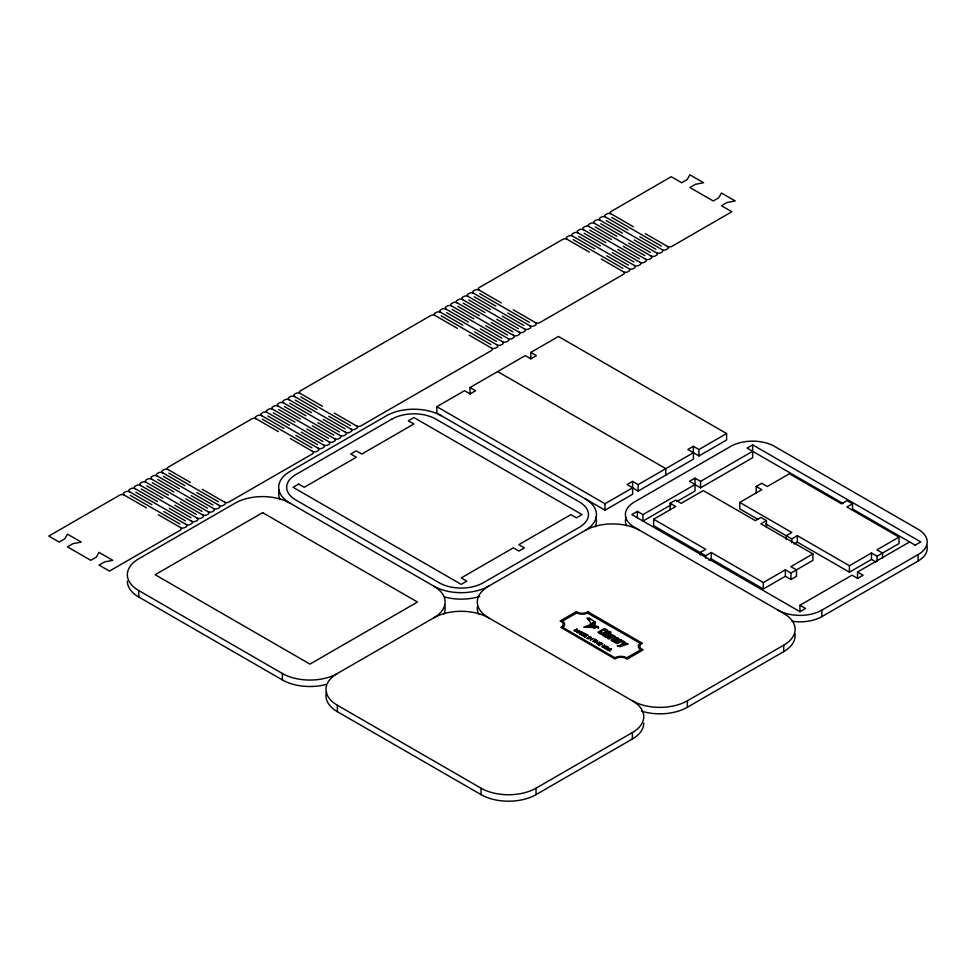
<?xml version="1.0" encoding="UTF-8"?>
<svg xmlns="http://www.w3.org/2000/svg" width="976" height="976" viewBox="0 0 976 976"><rect width="100%" height="100%" fill="white"/><g stroke="black" fill="none" stroke-linecap="round" stroke-linejoin="round"><path stroke-width="1.46" d="M530.798 352.434L536.385 355.654L530.883 358.826L530.798 352.434L558.455 336.464L726.595 433.551L726.595 439.993L698.95 455.951L687.873 449.46L693.363 446.288L693.448 459.135L638.158 491.062L627.068 484.56L632.57 481.388L632.655 494.234L604.998 510.192L436.858 413.116L436.858 406.675L464.503 390.705L470.09 393.926L475.593 390.754L470.005 387.533L470.005 393.975M470.005 387.533L525.295 355.606L530.883 358.826M436.858 406.675L604.998 503.75L632.655 487.78M632.57 481.388L638.158 484.608L693.448 452.681M693.363 446.288L698.95 449.509L726.595 433.551M640.061 530.493A38.894 22.448 0 0 0 585.063 530.493L488.72 586.112A38.894 22.448 0 0 1 433.722 586.112L290.067 503.177A38.894 22.448 0 0 0 235.07 503.177L138.726 558.797A38.894 22.448 0 0 0 138.726 590.541L282.381 673.489A38.894 22.448 0 0 0 337.379 673.489L433.722 617.869A38.894 22.448 0 0 1 488.72 617.869L632.375 700.805A38.894 22.448 0 0 0 687.372 700.805L783.716 645.185A38.894 22.448 0 0 0 783.716 613.428L634.473 527.272A31 17.897 0 0 1 634.473 501.957L730.719 446.386A31 17.897 0 0 1 774.554 446.386L918.123 529.273A31 17.897 0 0 1 918.123 554.588L918.123 561.029L821.877 616.6A31 17.897 0 0 1 791.939 621.224M752.642 451.302L700.561 481.363L694.973 478.142L689.471 481.314L695.058 484.547L642.977 514.608L637.389 511.387L631.814 514.608L799.954 611.696L805.542 608.463L799.954 605.242L799.954 611.696M915.207 545.157L920.795 541.936L752.642 444.849L747.055 448.069L843.288 503.628M670.134 509.716L670.134 503.274L675.636 500.102L681.211 503.323L703.281 490.586L755.363 520.647L760.938 517.426L766.441 520.598L766.441 527.052M671.622 504.519L642.977 521.062L642.977 514.608M676.832 501.518L695.058 490.989L694.973 478.142M694.973 484.596L700.561 487.817L752.642 457.744L752.642 444.849M766.441 520.598L760.865 523.831L812.947 553.892L812.947 560.346L790.963 573.034L785.375 569.813L763.317 582.55L711.223 552.477L705.648 555.698L653.652 525.686L653.652 519.232L675.709 506.495L670.134 503.274M756.229 492.904L756.229 486.463L761.731 483.279L767.307 486.499L789.377 473.763L841.458 503.836L847.046 500.615L852.548 503.787L852.548 510.228M757.974 519.391L739.747 508.862L739.747 502.42L761.817 489.684L756.229 486.463M708.991 560.212L711.223 558.931L763.317 588.992L785.375 576.255L790.963 579.476L796.465 576.304L796.465 569.862L790.877 566.641L812.947 553.892M765.782 523.905L791.743 538.886L797.331 535.665L849.413 565.738L871.483 553.002L877.058 556.222L899.042 543.522L899.042 537.081L846.961 507.008L852.548 503.787M793.976 544.047L797.331 542.107L849.413 572.18L871.483 559.443L875.948 562.017M899.042 537.081L876.973 549.817L882.56 553.038L882.56 558.199M799.954 605.242L852.036 575.181L857.623 578.402L863.126 575.218L857.538 571.997L857.538 578.451M857.538 571.997L909.62 541.936M778.043 610.146A31 17.897 0 0 0 821.877 610.146L918.123 554.588M337.379 673.489A38.894 22.448 0 0 0 337.379 705.245L481.034 788.181A38.894 22.448 0 0 0 536.031 788.181L632.375 732.561A38.894 22.448 0 0 0 632.375 700.805M326.582 691.911A38.894 22.448 0 0 0 337.379 711.687L481.034 794.623A38.894 22.448 0 0 0 536.031 794.623L632.375 739.003A38.894 22.448 0 0 0 643.77 723.131M641.415 711.138A38.894 22.448 0 0 0 687.372 707.246L783.716 651.626A38.894 22.448 0 0 0 794.964 633.79M627.849 229.909L605.681 217.111A3.111 1.793 0 0 1 605.413 214.744L607.084 213.781A3.111 1.793 0 0 1 611.183 213.927L633.351 226.725M645.258 233.606L667.425 246.403A3.111 1.793 0 0 0 671.525 246.562L731.878 211.743L721.459 205.729L726.961 202.544L735.209 200.958L721.459 193.028L718.714 197.786L713.212 200.958L689.886 187.502L695.388 184.33L703.635 182.732L689.886 174.802L687.141 179.56L681.638 182.732L671.232 176.717L610.915 211.572A3.111 1.793 0 0 0 611.183 213.927M611.732 217.428L661.374 246.086M639.756 236.778L661.923 249.575A3.111 1.793 0 0 0 666.022 249.734L667.694 248.77A3.111 1.793 0 0 0 667.425 246.403M606.23 220.6L655.872 249.258M616.844 236.253L594.677 223.455A3.111 1.793 0 0 1 594.408 221.088L596.08 220.125A3.111 1.793 0 0 1 600.179 220.283L622.346 233.081M634.254 239.962L656.421 252.76A3.111 1.793 0 0 0 660.52 252.906L662.192 251.942A3.111 1.793 0 0 0 661.923 249.575M600.728 223.772L650.382 252.442M628.751 243.134L650.931 255.932A3.111 1.793 0 0 0 655.018 256.09L656.689 255.114A3.111 1.793 0 0 0 656.421 252.76M595.226 226.944L644.88 255.614M605.852 242.609L583.685 229.811A3.111 1.793 0 0 1 583.416 227.445L585.088 226.481A3.111 1.793 0 0 1 589.175 226.627L611.354 239.437M623.261 246.306L645.429 259.104A3.111 1.793 0 0 0 649.516 259.262L651.199 258.298A3.111 1.793 0 0 0 650.931 255.932M589.724 230.129L639.378 258.786M617.759 249.478L639.927 262.288A3.111 1.793 0 0 0 644.026 262.434L645.697 261.47A3.111 1.793 0 0 0 645.429 259.104M584.234 233.301L633.875 261.958M594.848 248.953L572.68 236.155A3.111 1.793 0 0 1 572.412 233.789L574.083 232.825A3.111 1.793 0 0 1 578.182 232.983L600.35 245.781M612.257 252.662L634.424 265.46A3.111 1.793 0 0 0 638.524 265.606L640.195 264.642A3.111 1.793 0 0 0 639.927 262.288M578.731 236.473L628.373 265.143M606.755 255.834L628.922 268.632A3.111 1.793 0 0 0 633.021 268.79L634.693 267.827A3.111 1.793 0 0 0 634.424 265.46M573.229 239.657L622.883 268.315M501.347 302.938L479.179 290.14A3.111 1.793 0 0 1 478.911 287.774L563.091 239.181A3.111 1.793 0 0 1 567.178 239.34L589.345 252.137M601.253 259.006L623.432 271.804A3.111 1.793 0 0 0 627.519 271.962L629.191 270.999A3.111 1.793 0 0 0 628.922 268.632M513.266 309.807L535.434 322.617A3.111 1.793 0 0 0 539.521 322.763L623.701 274.171A3.111 1.793 0 0 0 623.432 271.804M479.728 293.63L529.382 322.3M852.475 508.935L915.537 545.34M490.355 309.282L468.187 296.484A3.111 1.793 0 0 1 467.919 294.13L469.59 293.154A3.111 1.793 0 0 1 473.689 293.312L495.857 306.11M507.764 312.991L529.931 325.789A3.111 1.793 0 0 0 534.031 325.947L535.702 324.971A3.111 1.793 0 0 0 535.434 322.617M474.238 296.802L523.88 325.472M502.262 316.163L524.429 328.961A3.111 1.793 0 0 0 528.528 329.119L530.2 328.156A3.111 1.793 0 0 0 529.931 325.789M468.736 299.986L518.378 328.644M479.35 315.638L457.183 302.841A3.111 1.793 0 0 1 456.914 300.474L458.586 299.51A3.111 1.793 0 0 1 462.685 299.669L484.852 312.466M496.76 319.335L518.927 332.133A3.111 1.793 0 0 0 523.026 332.291L524.698 331.328A3.111 1.793 0 0 0 524.429 328.961M463.234 303.158L512.876 331.816M491.257 322.519L513.437 335.317A3.111 1.793 0 0 0 517.524 335.463L519.195 334.5A3.111 1.793 0 0 0 518.927 332.133M457.732 306.33L507.386 335M468.358 321.995L446.178 309.185A3.111 1.793 0 0 1 445.91 306.83L447.594 305.854A3.111 1.793 0 0 1 451.681 306.013L473.848 318.81M485.767 325.691L507.935 338.489A3.111 1.793 0 0 0 512.022 338.648L513.705 337.672A3.111 1.793 0 0 0 513.437 335.317M452.23 309.502L501.884 338.172M480.265 328.863L502.433 341.661A3.111 1.793 0 0 0 506.52 341.82L508.203 340.856A3.111 1.793 0 0 0 507.935 338.489M446.74 312.686L496.381 341.344M457.354 328.339L435.186 315.541A3.111 1.793 0 0 1 434.918 313.174L436.589 312.21A3.111 1.793 0 0 1 440.688 312.369L462.856 325.167M474.763 332.035L496.93 344.845A3.111 1.793 0 0 0 501.03 344.992L502.701 344.028A3.111 1.793 0 0 0 502.433 341.661M441.237 315.858L490.879 344.516M469.261 335.219L491.428 348.017A3.111 1.793 0 0 0 495.527 348.164L497.199 347.2A3.111 1.793 0 0 0 496.93 344.845M739.747 502.42L791.829 532.493L786.241 535.714L786.241 539.582M497.65 371.563L665.803 468.651L665.803 475.092M653.652 519.232L705.733 549.305L700.146 552.526L700.146 555.112M316.907 409.42L294.74 396.622A3.111 1.793 0 0 1 294.471 394.267L296.143 393.291A3.111 1.793 0 0 1 300.242 393.45L322.409 406.248M334.317 413.129L356.484 425.926A3.111 1.793 0 0 0 360.583 426.073L491.428 350.555A3.111 1.793 0 0 0 491.428 348.017M300.791 396.939L350.433 425.609M328.814 416.301L350.994 429.098A3.111 1.793 0 0 0 355.081 429.257L356.984 428.098A3.111 1.793 0 0 0 356.484 425.926M295.289 400.123L344.943 428.781M305.915 415.776L283.735 402.978A3.111 1.793 0 0 1 283.467 400.611L285.151 399.648A3.111 1.793 0 0 1 289.238 399.806L311.405 412.604M323.324 419.473L345.492 432.27A3.111 1.793 0 0 0 349.579 432.429L351.262 431.465A3.111 1.793 0 0 0 350.994 429.098M289.787 403.295L339.441 431.953M317.822 422.645L339.99 435.455A3.111 1.793 0 0 0 344.077 435.601L345.76 434.637A3.111 1.793 0 0 0 345.492 432.27M284.297 406.467L333.938 435.137M294.911 422.12L272.743 409.322A3.111 1.793 0 0 1 272.475 406.968L274.146 405.992A3.111 1.793 0 0 1 278.245 406.15L300.413 418.948M312.32 425.829L334.487 438.627A3.111 1.793 0 0 0 338.587 438.785L340.258 437.809A3.111 1.793 0 0 0 339.99 435.455M278.794 409.639L328.436 438.309M306.818 429.001L328.985 441.799A3.111 1.793 0 0 0 333.084 441.957L334.756 440.993A3.111 1.793 0 0 0 334.487 438.627M273.292 412.824L322.934 441.481M283.906 428.476L261.739 415.678A3.111 1.793 0 0 1 261.47 413.312L263.142 412.348A3.111 1.793 0 0 1 267.241 412.506L289.408 425.304M301.316 432.173L323.495 444.971A3.111 1.793 0 0 0 327.582 445.129L329.254 444.165A3.111 1.793 0 0 0 328.985 441.799M267.79 415.996L317.444 444.653M295.826 435.357L317.993 448.155A3.111 1.793 0 0 0 322.08 448.301L323.751 447.337A3.111 1.793 0 0 0 323.495 444.971M262.288 419.168L311.942 447.838M190.418 482.461L168.25 469.651A3.111 1.793 0 0 1 167.982 467.297L252.15 418.692A3.111 1.793 0 0 1 256.237 418.85L278.416 431.648M290.323 438.529L312.491 451.327A3.111 1.793 0 0 0 316.578 451.485L318.261 450.509A3.111 1.793 0 0 0 317.993 448.155M202.325 489.33L224.492 502.128A3.111 1.793 0 0 0 228.25 502.42L312.491 453.864A3.111 1.793 0 0 0 312.491 451.327M168.799 473.153L218.441 501.81M179.413 488.805L157.246 476.007A3.111 1.793 0 0 1 156.977 473.641L158.649 472.677A3.111 1.793 0 0 1 162.748 472.835L184.915 485.633M196.823 492.502L218.99 505.312A3.111 1.793 0 0 0 223.089 505.458L224.761 504.494A3.111 1.793 0 0 0 224.492 502.128M163.297 476.325L212.939 504.995M191.32 495.686L213.488 508.484A3.111 1.793 0 0 0 217.587 508.63L219.258 507.666A3.111 1.793 0 0 0 218.99 505.312M157.795 479.497L207.449 508.167M168.409 495.161L146.241 482.364A3.111 1.793 0 0 1 145.973 479.997L147.657 479.033A3.111 1.793 0 0 1 151.744 479.179L173.911 491.977M185.818 498.858L207.998 511.656A3.111 1.793 0 0 0 212.085 511.814L213.756 510.851A3.111 1.793 0 0 0 213.488 508.484M152.293 482.681L201.947 511.339M180.328 502.03L202.496 514.828A3.111 1.793 0 0 0 206.583 514.986L208.266 514.023A3.111 1.793 0 0 0 207.998 511.656M146.79 485.853L196.444 514.511M157.417 501.505L135.249 488.708A3.111 1.793 0 0 1 134.981 486.341L136.652 485.377A3.111 1.793 0 0 1 140.751 485.536L162.919 498.333M174.826 505.202L196.993 518.012A3.111 1.793 0 0 0 201.093 518.158L202.764 517.195A3.111 1.793 0 0 0 202.496 514.828M141.3 489.025L190.942 517.695M169.324 508.386L191.491 521.184A3.111 1.793 0 0 0 195.59 521.343L197.262 520.367A3.111 1.793 0 0 0 196.993 518.012M135.798 492.197L185.44 520.867M146.412 507.862L124.245 495.064A3.111 1.793 0 0 1 123.976 492.697L125.648 491.733A3.111 1.793 0 0 1 129.747 491.88L151.914 504.677M163.822 511.558L185.989 524.356A3.111 1.793 0 0 0 190.088 524.515L191.76 523.551A3.111 1.793 0 0 0 191.491 521.184M130.296 495.381L179.938 524.039M158.319 514.73L180.499 527.528A3.111 1.793 0 0 0 184.586 527.687L186.257 526.723A3.111 1.793 0 0 0 185.989 524.356M127.331 581.11A38.894 22.448 0 0 0 138.726 596.995L282.381 679.93A38.894 22.448 0 0 0 326.313 684.408M877.058 556.222L877.058 561.371M871.483 553.002L871.483 559.443M849.413 565.738L849.413 572.18M821.877 610.146L821.877 616.6M797.331 535.665L797.331 542.107M791.743 538.886L791.743 542.754M790.963 573.034L790.963 579.476M785.375 569.813L785.375 576.255M783.716 645.185L783.716 651.626M763.317 582.55L763.317 588.992M711.223 552.477L711.223 558.931M705.648 555.698L705.648 558.284M700.561 481.363L700.561 487.817M698.95 449.509L698.95 455.951M687.372 700.805L687.372 707.246M638.158 484.608L638.158 491.062M637.389 511.387L637.389 517.841M632.375 732.561L632.375 739.003M604.998 503.75L604.998 510.192M536.031 788.181L536.031 794.623M481.034 788.181L481.034 794.623M337.379 705.245L337.379 711.687M282.381 673.489L282.381 679.93M138.726 590.541L138.726 596.995M180.499 527.528A3.111 1.793 0 0 1 180.499 530.078L109.446 571.094L99.027 565.08L104.53 561.908L112.777 560.322L99.027 552.379L96.282 557.137L90.78 560.322L67.466 546.853L72.968 543.681L81.215 542.095L67.466 534.153L64.709 538.911L59.219 542.095L48.8 536.08L119.889 495.027A3.111 1.793 0 0 1 124.245 495.064M294.74 396.622A3.111 1.793 0 0 0 290.653 396.476L288.969 397.439A3.111 1.793 0 0 0 289.238 399.806M261.739 415.678A3.111 1.793 0 0 0 257.652 415.52L255.968 416.484A3.111 1.793 0 0 0 256.237 418.85M267.241 412.506A3.111 1.793 0 0 1 266.973 410.14L268.644 409.176A3.111 1.793 0 0 1 272.743 409.322M283.735 402.978A3.111 1.793 0 0 0 279.648 402.82L277.977 403.783A3.111 1.793 0 0 0 278.245 406.15M300.242 393.45A3.111 1.793 0 0 1 299.974 391.083L431.087 315.382A3.111 1.793 0 0 1 435.186 315.541M583.685 229.811A3.111 1.793 0 0 0 579.585 229.653L577.914 230.617A3.111 1.793 0 0 0 578.182 232.983M567.178 239.34A3.111 1.793 0 0 1 566.91 236.973L568.581 236.009A3.111 1.793 0 0 1 572.68 236.155M600.179 220.283A3.111 1.793 0 0 1 599.911 217.916L601.582 216.953A3.111 1.793 0 0 1 605.681 217.111M589.175 226.627A3.111 1.793 0 0 1 588.906 224.273L590.59 223.297A3.111 1.793 0 0 1 594.677 223.455M446.178 309.185A3.111 1.793 0 0 0 442.091 309.038L440.42 310.002A3.111 1.793 0 0 0 440.688 312.369M479.179 290.14A3.111 1.793 0 0 0 475.092 289.982L473.421 290.946A3.111 1.793 0 0 0 473.689 293.312M457.183 302.841A3.111 1.793 0 0 0 453.096 302.682L451.412 303.646A3.111 1.793 0 0 0 451.681 306.013M462.685 299.669A3.111 1.793 0 0 1 462.417 297.302L464.088 296.338A3.111 1.793 0 0 1 468.187 296.484M151.744 479.179A3.111 1.793 0 0 1 151.475 476.825L153.147 475.849A3.111 1.793 0 0 1 157.246 476.007M140.751 485.536A3.111 1.793 0 0 1 140.483 483.169L142.154 482.205A3.111 1.793 0 0 1 146.241 482.364M162.748 472.835A3.111 1.793 0 0 1 162.48 470.469L164.151 469.505A3.111 1.793 0 0 1 168.25 469.651M135.249 488.708A3.111 1.793 0 0 0 131.15 488.549L129.479 489.525A3.111 1.793 0 0 0 129.747 491.88M290.067 503.177A38.894 22.448 0 0 1 290.067 471.42L386.411 415.8A38.894 22.448 0 0 1 441.408 415.8M433.722 586.112A38.894 22.448 0 0 1 433.722 617.869M444.519 604.534A38.894 22.448 0 0 1 443.787 614.246M280.002 499.553A38.894 22.448 0 0 1 279.27 489.842M585.063 498.736A38.894 22.448 0 0 1 585.063 530.493M479.68 596.446A38.894 22.448 0 0 1 444.788 597.031M595.86 517.158A38.894 22.448 0 0 1 595.128 526.869M488.72 617.869A38.894 22.448 0 0 1 488.72 586.112M478.655 614.246A38.894 22.448 0 0 1 477.484 606.474M926.602 544.889A31 17.897 0 0 1 918.123 561.029M626.458 525.686A31 17.897 0 0 1 625.994 517.573M607.731 648.564L607.633 648.833A1.415 0.817 0 0 1 607.157 649.125L604.815 648.442A1.318 0.756 0 0 1 604.73 648.198C604.937 647.527 608.085 650.419 606.352 647.015A1.391 0.805 0 0 1 606.645 646.868C611.83 648.564 605.437 646.088 607.731 648.564M594.945 625.726L594.848 627.629L591.798 626.458L591.005 624.896L594.945 625.726M584.819 633.9L584.807 634.01A1.964 1.135 0 0 1 584.661 634.29L584.368 634.571A3.05 1.757 0 0 1 583.599 634.986L582.587 635.205A1.44 0.83 0 0 1 581.928 635.144L580.134 634.217L583.087 632.521L584.636 633.485A1.537 0.891 0 0 1 584.819 633.9M595.238 622.31L594.921 625.433L590.626 624.018L595.238 622.31M611.244 634.522L609.451 636.279L606.413 637.316A1.684 0.976 0 0 1 605.706 637.218L604.717 636.706A1.635 0.939 0 0 1 604.486 636.315L602.68 635.413L609.683 631.374L611.037 632.155L608.817 633.436L609.573 633.424A1.623 0.939 0 0 1 610.207 633.558L611.074 634.107A1.684 0.976 0 0 1 611.244 634.522M584.27 633.863L582.66 634.876L580.879 634.254L583.16 632.948L584.27 633.863M602.57 646.576L602.778 646.978A1.708 0.988 0 0 0 603.131 647.161L606.755 646.185L603.912 647.564A1.257 0.732 0 0 1 603.327 647.539L602.07 646.82A1.257 0.732 0 0 1 602.021 646.478L604.827 645.075L602.57 646.576M613.087 640.268L613.257 640.622A1.293 0.744 0 0 0 613.794 640.805L615.941 640.024L613.087 640.268M611.305 639.988L611.281 640.097A1.537 0.878 0 0 0 611.415 640.524L614.77 642.391A2.281 1.318 0 0 1 615.075 642.062L619.15 639.463A1.488 0.866 0 0 0 619.199 639.109L618.613 638.402A6.32 3.648 0 0 0 617.906 637.962L616.442 637.523A1.793 1.037 0 0 0 615.758 637.535C612.306 637.609 623.176 640.488 613.636 638.78A1.623 0.939 0 0 0 613.111 638.829L611.305 639.988M605.413 635.657C609.146 638.06 611.269 630.74 605.449 635.583M600.057 632.485C605.876 635.632 608.536 625.238 600.118 632.375M590.468 624.823L589.626 627.068L594.774 627.934L591.273 626.629L590.468 624.823M590.834 637.645L590.419 640.158L593.371 638.45L590.59 639.609L591.029 637.096L588.077 638.804L590.834 637.645M590.029 624.86L589.089 627.251L589.955 627.373L583.733 627.19L590.029 624.86M598.398 631.923L598.349 632.033A2.428 1.403 0 0 0 598.422 632.887L600.716 634.193A2.428 1.403 0 0 0 602.192 634.241L607.658 631.094A2.428 1.403 0 0 0 607.584 630.24L605.291 628.922A2.428 1.403 0 0 0 603.815 628.873L598.398 631.923M581.672 631.704L579.793 634.022L579.939 633.082L577.158 632.497L581.672 631.704M611.501 648.918L609.61 651.236L609.756 650.297L606.974 649.711L611.501 648.918M576.828 629.435L575.193 631.362L578.902 630.642L576.792 632.289L579.744 630.581L575.84 631.216L577.487 629.276L576.914 628.959L573.973 630.655L576.828 629.435M580.988 631.814L580.122 632.814L579.207 632.289L580.988 631.814M610.805 649.028L609.951 650.028L609.036 649.504L610.805 649.028M623.884 641.561L620.077 645.465L617.283 645.831L619.955 646.673L628.129 644.014L626.775 643.233L622.432 644.941L625.287 642.379L623.884 641.561M587.82 611.745L587.515 611.964A6.954 4.014 0 0 1 576.499 611.549L560.114 621.004A6.966 4.014 0 0 1 560.846 627.373L615.002 659.02A6.942 4.002 0 0 1 626.067 658.568A6.698 3.867 0 0 1 626.885 659.239L643.196 649.821A6.942 4.014 0 0 1 642.379 643.245L587.82 611.745M562.81 627.409L614.88 657.751A8.418 4.856 0 0 1 626.787 657.751L640.768 649.809A8.406 4.856 0 0 1 640.195 643.294L587.601 613.099A8.406 4.856 0 0 1 576.645 612.94L562.53 621.09A8.406 4.856 0 0 1 562.81 627.409M391.986 419.07L295.74 474.641A31 17.897 0 0 0 295.74 499.944L439.31 582.831A31 17.897 0 0 0 483.132 582.831L579.39 527.272A31 17.897 0 0 0 579.39 501.957L435.821 419.07A31 17.897 0 0 0 391.986 419.07M298.656 484.072L293.068 487.292L461.221 584.368L466.809 581.147L461.221 577.926L513.303 547.853L518.89 551.086L524.393 547.902L518.805 544.681L570.887 514.608L576.474 517.841L582.05 514.608L413.909 417.533L408.322 420.754L413.909 423.974L361.815 454.047L356.24 450.827L350.738 453.999L356.325 457.219L304.244 487.292L298.656 484.072M262.654 512.656L155.147 574.718L309.965 664.107L417.472 602.033L262.654 512.656M586.003 634.205L583.05 635.901L585.234 637.157L583.782 635.925L584.795 635.339L586.43 636.291L585.136 635.144L586.027 634.632L588.15 635.437L586.003 634.205M590.029 636.523L587.088 638.231L590.029 636.523M594.75 639.256L595.397 640.024L592.798 641.525L595.799 640.256L597.153 640.634L594.75 639.256M597.544 640.866L594.591 642.562L596.373 642.001L597.91 642.891C593.615 645.783 602.997 640.463 598.251 642.684L596.726 641.793L597.544 640.866M612.855 635.193L607.584 638.243L608.939 639.024L613.172 636.962A1.366 0.781 0 0 1 613.648 637.047L614.453 637.487L615.307 636.474A1.635 0.939 0 0 0 614.575 636.303L613.44 636.352L614.148 635.949L612.855 635.193M600.643 642.647L597.69 644.355L599.874 645.612L598.422 644.367L599.435 643.794L601.411 644.538L599.776 643.599L600.667 643.086L602.79 643.892L600.643 642.647M620.846 639.805L615.563 642.855L616.917 643.635L621.273 641.574A1.415 0.817 0 0 1 621.627 641.659L622.432 642.086L623.286 641.086A1.635 0.939 0 0 0 622.566 640.915L621.431 640.964L622.139 640.549L620.846 639.805M595.092 622.054L590.553 623.749L588.931 617.82L595.092 622.054M598.386 626.982L597.41 627.324L598.52 628.312L598.386 626.982M598.312 626.799L595.372 627.739L595.323 625.787L598.312 626.799M588.772 619.223L587.052 618.052L589.297 620.809L588.772 619.223"/></g></svg>
